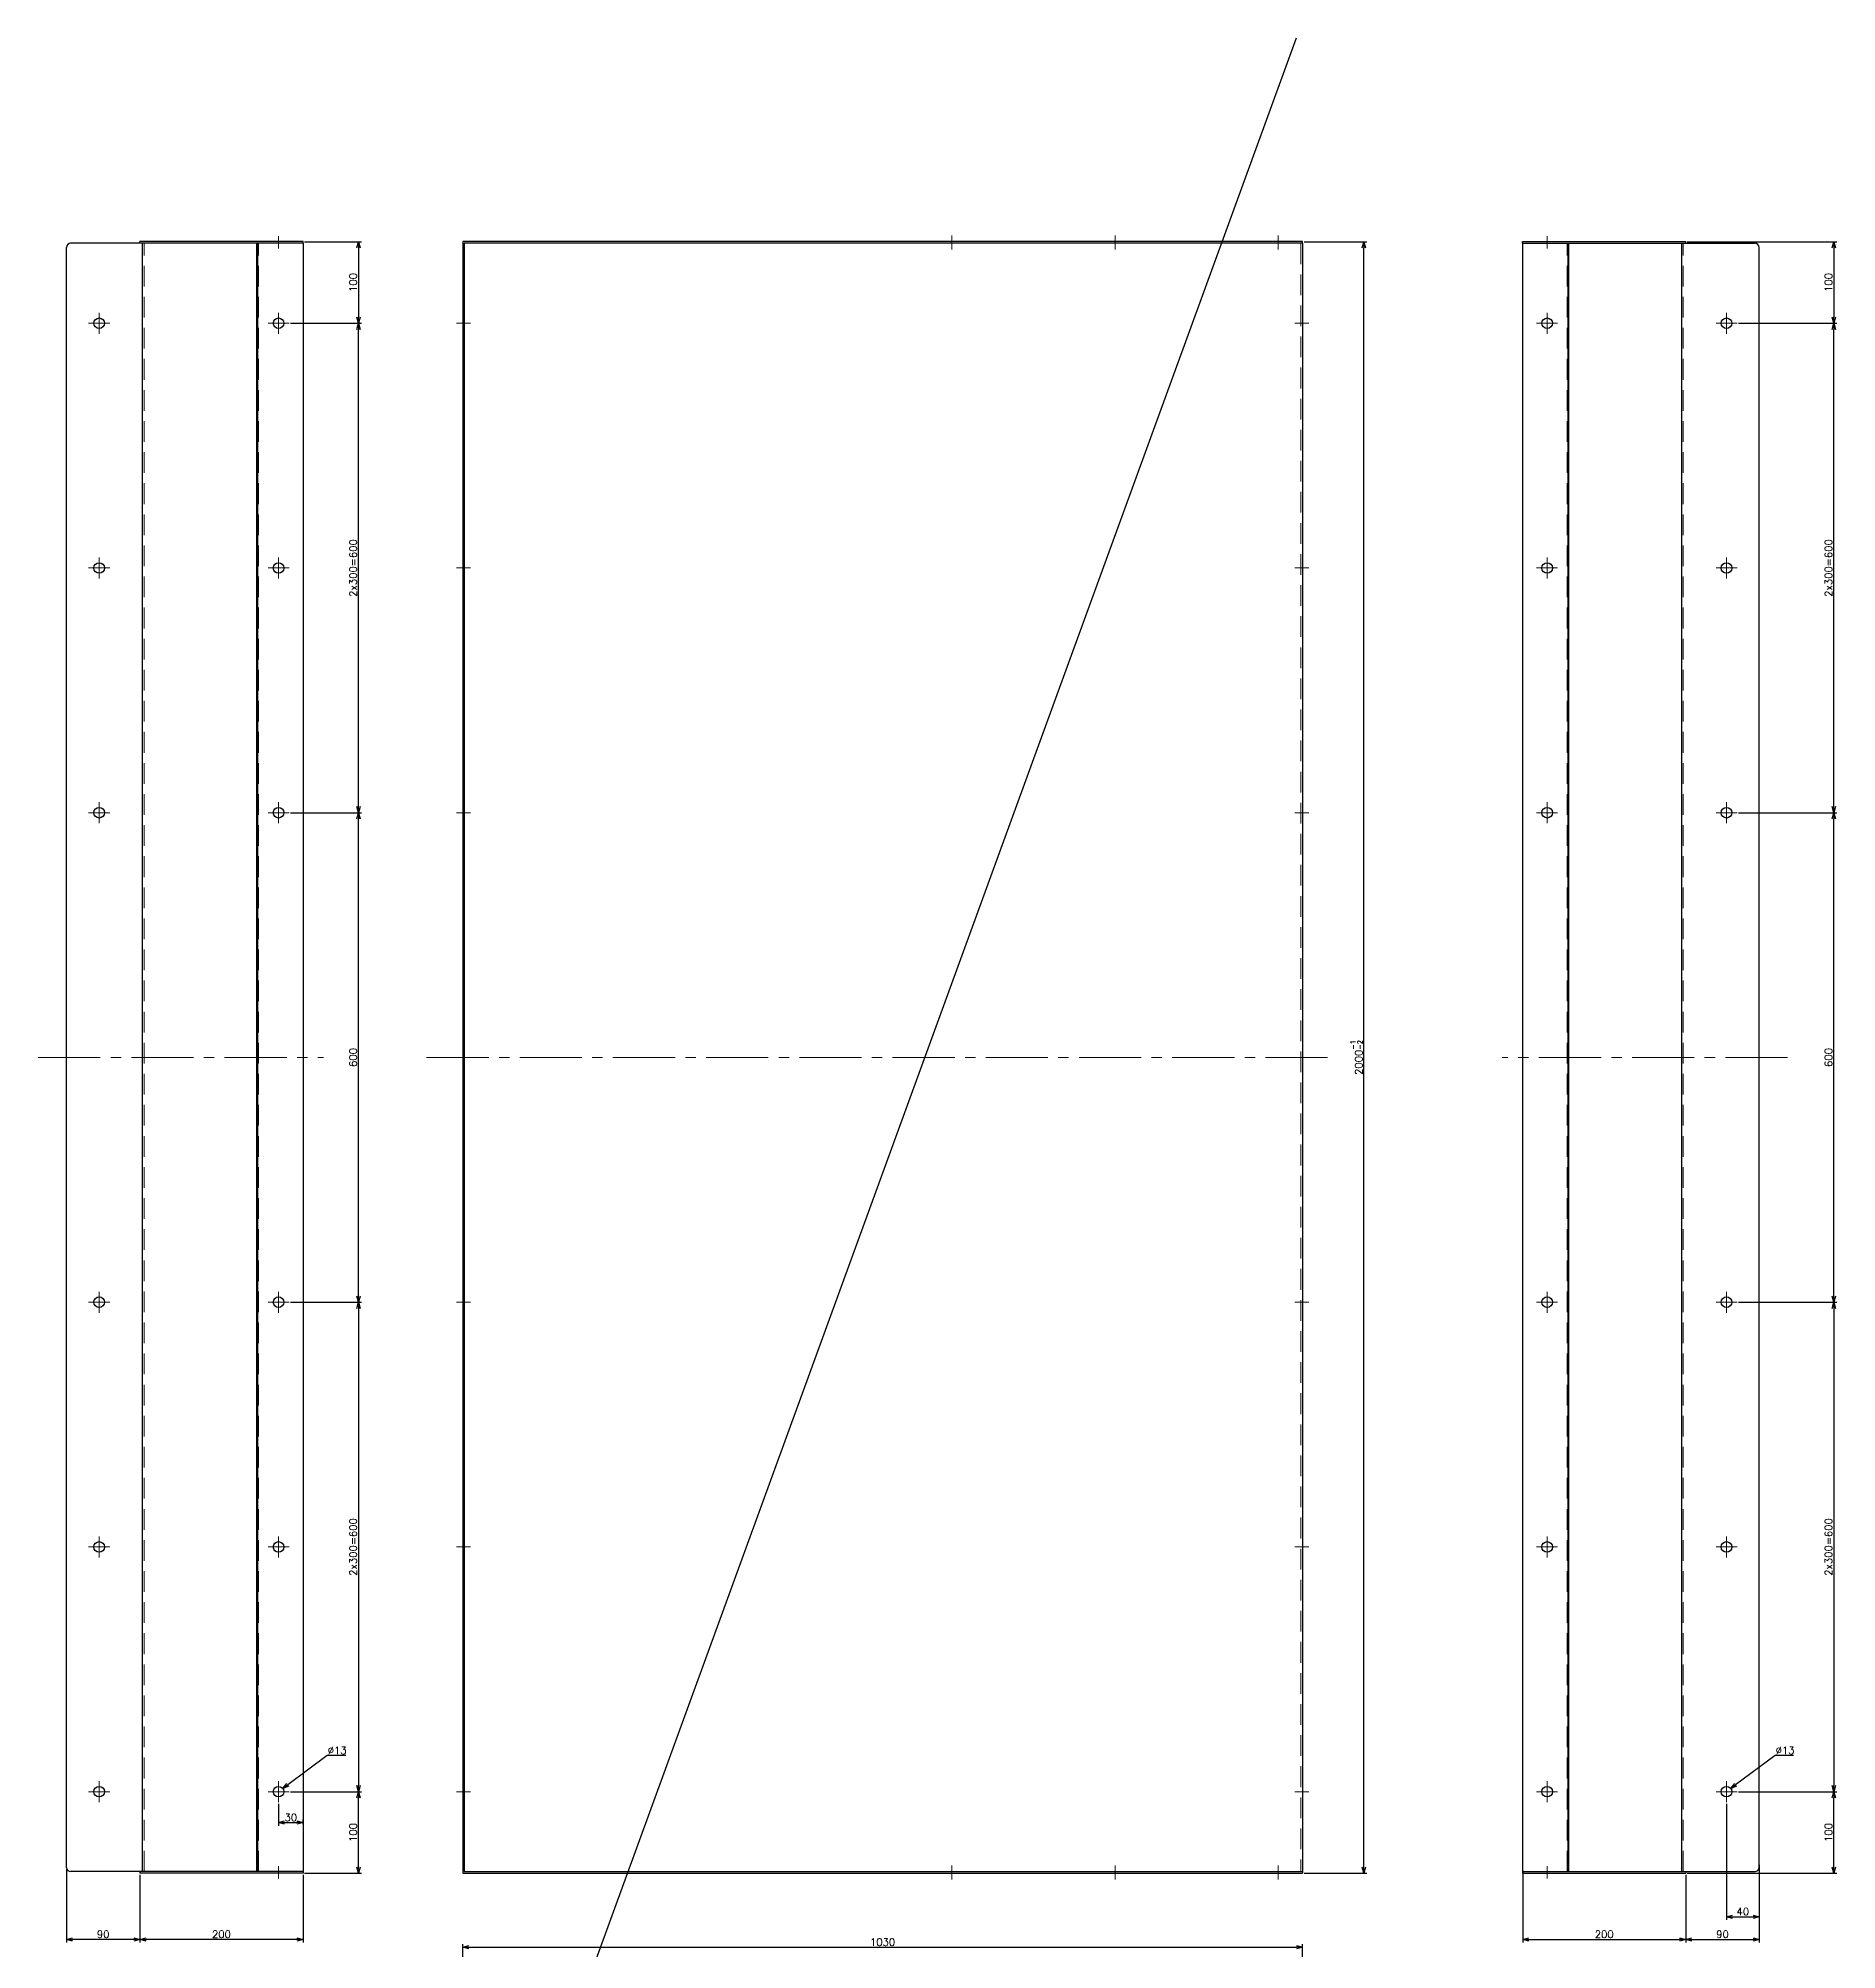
# Model space of a CAD drawing. Header units: millimetres. Extents: x -8731 to 85711, y -14522 to 31379.
# Drawn here: x 2108 to 4314, y -10280 to -7937 of the extents above; entities that cross this region are included whole.
import ezdxf

# ---------------------------------------------------------------- set-up
doc = ezdxf.new("R2010")
doc.units = ezdxf.units.MM
doc.header["$LTSCALE"] = 4
doc.header["$PDMODE"] = 99
doc.header["$PDSIZE"] = 1
doc.linetypes.add('CENTER2', pattern=[28.575, 19.05, -3.175, 3.175, -3.175])
doc.linetypes.add('HIDDEN', pattern=[9.525, 6.35, -3.175])
for name, color, linetype, lineweight in [('04_HIDDEN', 2, 'HIDDEN', 13), ('05_CENTER', 4, 'CENTER2', 13), ('08_DIM', 3, 'Continuous', 13)]:
    doc.layers.add(name, color=color, linetype=linetype, lineweight=lineweight)
doc.layers.add('10_DRAFT', color=8, linetype='Continuous', lineweight=0, plot=False)
doc.styles.add('KSS_TXT', font='txt.shx', dxfattribs={"bigfont": 'extfont2.shx'})
doc.dimstyles.new('KSS_DIM', dxfattribs={"dimscale": 3, "dimtxt": 3, "dimasz": 2.5, "dimexe": 1.25, "dimexo": 0.625, "dimtad": 1, "dimdsep": 46, "dimtxsty": 'KSS_TXT', "dimblk": 'OPEN30', "dimcen": 0, "dimazin": 2, "dimtfac": 0.75, "dimtmove": 0, "dimatfit": 3, "dimldrblk": 'OPEN30', "dimfxl": 1, "dimtolj": 1, "dimarcsym": 0})
doc.dimstyles.new('KSS_DIM$3', dxfattribs={"dimscale": 3, "dimtxt": 3, "dimasz": 2.5, "dimexe": 1.25, "dimexo": 0.625, "dimtad": 1, "dimtih": 1, "dimtoh": 1, "dimdsep": 46, "dimtxsty": 'KSS_TXT', "dimblk": 'OPEN30', "dimcen": 0, "dimazin": 2, "dimtfac": 0.75, "dimtofl": 0, "dimtmove": 0, "dimatfit": 3, "dimldrblk": 'OPEN30', "dimfxl": 1, "dimtolj": 1, "dimarcsym": 0})

# ---------------------------------------------------------------- blocks, each defined once
blk = doc.blocks.new('_Open30')
at = {"color": 0, "linetype": 'ByBlock', "lineweight": -2}
for p, q in [((-1, 0.27), (0, 0)), ((0, 0), (-1, -0.27)), ((0, 0), (-1, 0))]:
    blk.add_line(p, q, dxfattribs=at)
blk = doc.blocks.new('*D899')
at = {"layer": '08_DIM', "color": 0, "lineweight": -2, "transparency": 16777216}
for p, q in [((2462.2, -10042.2), (2414, -10078.2)), ((2485.1, -10042.2), (2462.2, -10042.2))]:
    blk.add_line(p, q, dxfattribs=at)
at = {"layer": 'Defpoints', "color": 0, "transparency": 16777216}
for p in [(2397.5, -10090.4), (2408, -10082.7)]:
    blk.add_point(p, dxfattribs=at)
at = {"layer": '08_DIM', "color": 0, "lineweight": -2, "transparency": 16777216, "xscale": 7.5, "yscale": 7.5, "zscale": 7.5, "rotation": 216.6875710265917}
blk.add_blockref('_Open30', (2408, -10082.7), dxfattribs=at)
at = {"layer": '08_DIM', "color": 0, "transparency": 16777216, "insert": (2474.6, -10035.9), "char_height": 9, "attachment_point": 5, "style": 'KSS_TXT'}
blk.add_mtext('\\A1;%%C13', dxfattribs=at)
blk = doc.blocks.new('*D900')
at = {"layer": '08_DIM', "color": 0, "lineweight": -2, "transparency": 16777216}
for p, q in [((2434.6, -8186.6), (2504.4, -8186.6)), ((2500.6, -8194.1), (2500.6, -8279.1)), ((2417.5, -8286.6), (2504.4, -8286.6))]:
    blk.add_line(p, q, dxfattribs=at)
at = {"layer": 'Defpoints', "color": 0, "transparency": 16777216}
for p in [(2432.7, -8186.6), (2415.7, -8286.6), (2500.6, -8286.6)]:
    blk.add_point(p, dxfattribs=at)
at = {"layer": '08_DIM', "color": 0, "lineweight": -2, "transparency": 16777216, "xscale": 7.5, "yscale": 7.5, "zscale": 7.5}
for p, rotation in [((2500.6, -8186.6), 90), ((2500.6, -8286.6), 270)]:
    blk.add_blockref('_Open30', p, dxfattribs=dict(at, rotation=rotation))
at = {"layer": '08_DIM', "color": 0, "transparency": 16777216, "insert": (2494.2, -8236.6), "char_height": 9, "attachment_point": 5, "rotation": 90, "style": 'KSS_TXT'}
blk.add_mtext('\\A1;100', dxfattribs=at)
blk = doc.blocks.new('*D901')
at = {"layer": '08_DIM', "color": 0, "lineweight": -2, "transparency": 16777216}
for p, q in [((2417.5, -8286.6), (2504.4, -8286.6)), ((2500.6, -8879.1), (2500.6, -8294.1)), ((2417.5, -8886.6), (2504.4, -8886.6))]:
    blk.add_line(p, q, dxfattribs=at)
at = {"layer": 'Defpoints', "color": 0, "transparency": 16777216}
for p in [(2415.7, -8286.6), (2500.6, -8286.6), (2415.7, -8886.6)]:
    blk.add_point(p, dxfattribs=at)
at = {"layer": '08_DIM', "color": 0, "lineweight": -2, "transparency": 16777216, "xscale": 7.5, "yscale": 7.5, "zscale": 7.5}
for p, rotation in [((2500.6, -8286.6), 90), ((2500.6, -8886.6), 270)]:
    blk.add_blockref('_Open30', p, dxfattribs=dict(at, rotation=rotation))
at = {"layer": '08_DIM', "color": 0, "transparency": 16777216, "insert": (2494.2, -8586.6), "char_height": 9, "attachment_point": 5, "rotation": 90, "style": 'KSS_TXT'}
blk.add_mtext('\\A1;2x300=600', dxfattribs=at)
blk = doc.blocks.new('*D902')
at = {"layer": '08_DIM', "color": 0, "lineweight": -2, "transparency": 16777216}
for p, q in [((2417.5, -8886.6), (2504.4, -8886.6)), ((2500.6, -9479.1), (2500.6, -8894.1)), ((2417.5, -9486.6), (2504.4, -9486.6))]:
    blk.add_line(p, q, dxfattribs=at)
at = {"layer": 'Defpoints', "color": 0, "transparency": 16777216}
for p in [(2415.7, -8886.6), (2500.6, -8886.6), (2415.7, -9486.6)]:
    blk.add_point(p, dxfattribs=at)
at = {"layer": '08_DIM', "color": 0, "lineweight": -2, "transparency": 16777216, "xscale": 7.5, "yscale": 7.5, "zscale": 7.5}
for p, rotation in [((2500.6, -8886.6), 90), ((2500.6, -9486.6), 270)]:
    blk.add_blockref('_Open30', p, dxfattribs=dict(at, rotation=rotation))
at = {"layer": '08_DIM', "color": 0, "transparency": 16777216, "insert": (2494.2, -9186.6), "char_height": 9, "attachment_point": 5, "rotation": 90, "style": 'KSS_TXT'}
blk.add_mtext('\\A1;600', dxfattribs=at)
blk = doc.blocks.new('*D903')
at = {"layer": '08_DIM', "color": 0, "lineweight": -2, "transparency": 16777216}
for p, q in [((2417.5, -10086.6), (2504.4, -10086.6)), ((2500.6, -10179.1), (2500.6, -10094.1)), ((2434.6, -10186.6), (2504.4, -10186.6))]:
    blk.add_line(p, q, dxfattribs=at)
at = {"layer": 'Defpoints', "color": 0, "transparency": 16777216}
for p in [(2415.7, -10086.6), (2500.6, -10086.6), (2432.7, -10186.6)]:
    blk.add_point(p, dxfattribs=at)
at = {"layer": '08_DIM', "color": 0, "lineweight": -2, "transparency": 16777216, "xscale": 7.5, "yscale": 7.5, "zscale": 7.5}
for p, rotation in [((2500.6, -10086.6), 90), ((2500.6, -10186.6), 270)]:
    blk.add_blockref('_Open30', p, dxfattribs=dict(at, rotation=rotation))
at = {"layer": '08_DIM', "color": 0, "transparency": 16777216, "insert": (2494.2, -10136.6), "char_height": 9, "attachment_point": 5, "rotation": 90, "style": 'KSS_TXT'}
blk.add_mtext('\\A1;100', dxfattribs=at)
blk = doc.blocks.new('*D904')
at = {"layer": '08_DIM', "color": 0, "lineweight": -2, "transparency": 16777216}
for p, q in [((2417.5, -9486.6), (2504.4, -9486.6)), ((2500.6, -9494.1), (2500.6, -10079.1)), ((2417.5, -10086.6), (2504.4, -10086.6))]:
    blk.add_line(p, q, dxfattribs=at)
at = {"layer": 'Defpoints', "color": 0, "transparency": 16777216}
for p in [(2415.7, -9486.6), (2415.7, -10086.6), (2500.6, -10086.6)]:
    blk.add_point(p, dxfattribs=at)
at = {"layer": '08_DIM', "color": 0, "lineweight": -2, "transparency": 16777216, "xscale": 7.5, "yscale": 7.5, "zscale": 7.5}
for p, rotation in [((2500.6, -9486.6), 90), ((2500.6, -10086.6), 270)]:
    blk.add_blockref('_Open30', p, dxfattribs=dict(at, rotation=rotation))
at = {"layer": '08_DIM', "color": 0, "transparency": 16777216, "insert": (2494.2, -9786.6), "char_height": 9, "attachment_point": 5, "rotation": 90, "style": 'KSS_TXT'}
blk.add_mtext('\\A1;2x300=600', dxfattribs=at)
blk = doc.blocks.new('*D905')
at = {"layer": '08_DIM', "color": 0, "lineweight": -2, "transparency": 16777216}
for p, q in [((4237.9, -10042.2), (4189.6, -10078.2)), ((4260.7, -10042.2), (4237.9, -10042.2))]:
    blk.add_line(p, q, dxfattribs=at)
at = {"layer": 'Defpoints', "color": 0, "transparency": 16777216}
for p in [(4173.2, -10090.4), (4183.6, -10082.7)]:
    blk.add_point(p, dxfattribs=at)
at = {"layer": '08_DIM', "color": 0, "lineweight": -2, "transparency": 16777216, "xscale": 7.5, "yscale": 7.5, "zscale": 7.5, "rotation": 216.6875710265917}
blk.add_blockref('_Open30', (4183.6, -10082.7), dxfattribs=at)
at = {"layer": '08_DIM', "color": 0, "transparency": 16777216, "insert": (4250.2, -10035.9), "char_height": 9, "attachment_point": 5, "style": 'KSS_TXT'}
blk.add_mtext('\\A1;%%C13', dxfattribs=at)
blk = doc.blocks.new('*D906')
at = {"layer": '08_DIM', "color": 0, "lineweight": -2, "transparency": 16777216}
for p, q in [((4130.3, -8186.6), (4313.6, -8186.6)), ((4309.9, -8194.1), (4309.9, -8279.1)), ((4193.2, -8286.6), (4313.6, -8286.6))]:
    blk.add_line(p, q, dxfattribs=at)
at = {"layer": 'Defpoints', "color": 0, "transparency": 16777216}
for p in [(4128.4, -8186.6), (4191.3, -8286.6), (4309.9, -8286.6)]:
    blk.add_point(p, dxfattribs=at)
at = {"layer": '08_DIM', "color": 0, "lineweight": -2, "transparency": 16777216, "xscale": 7.5, "yscale": 7.5, "zscale": 7.5}
for p, rotation in [((4309.9, -8186.6), 90), ((4309.9, -8286.6), 270)]:
    blk.add_blockref('_Open30', p, dxfattribs=dict(at, rotation=rotation))
at = {"layer": '08_DIM', "color": 0, "transparency": 16777216, "insert": (4303.5, -8236.6), "char_height": 9, "attachment_point": 5, "rotation": 90, "style": 'KSS_TXT'}
blk.add_mtext('\\A1;100', dxfattribs=at)
blk = doc.blocks.new('*D907')
at = {"layer": '08_DIM', "color": 0, "lineweight": -2, "transparency": 16777216}
for p, q in [((4193.2, -8286.6), (4313.6, -8286.6)), ((4309.9, -8879.1), (4309.9, -8294.1)), ((4193.2, -8886.6), (4313.6, -8886.6))]:
    blk.add_line(p, q, dxfattribs=at)
at = {"layer": 'Defpoints', "color": 0, "transparency": 16777216}
for p in [(4191.3, -8286.6), (4309.9, -8286.6), (4191.3, -8886.6)]:
    blk.add_point(p, dxfattribs=at)
at = {"layer": '08_DIM', "color": 0, "lineweight": -2, "transparency": 16777216, "xscale": 7.5, "yscale": 7.5, "zscale": 7.5}
for p, rotation in [((4309.9, -8286.6), 90), ((4309.9, -8886.6), 270)]:
    blk.add_blockref('_Open30', p, dxfattribs=dict(at, rotation=rotation))
at = {"layer": '08_DIM', "color": 0, "transparency": 16777216, "insert": (4303.5, -8586.6), "char_height": 9, "attachment_point": 5, "rotation": 90, "style": 'KSS_TXT'}
blk.add_mtext('\\A1;2x300=600', dxfattribs=at)
blk = doc.blocks.new('*D908')
at = {"layer": '08_DIM', "color": 0, "lineweight": -2, "transparency": 16777216}
for p, q in [((4193.2, -8886.6), (4313.6, -8886.6)), ((4309.9, -9479.1), (4309.9, -8894.1)), ((4193.2, -9486.6), (4313.6, -9486.6))]:
    blk.add_line(p, q, dxfattribs=at)
at = {"layer": 'Defpoints', "color": 0, "transparency": 16777216}
for p in [(4191.3, -8886.6), (4309.9, -8886.6), (4191.3, -9486.6)]:
    blk.add_point(p, dxfattribs=at)
at = {"layer": '08_DIM', "color": 0, "lineweight": -2, "transparency": 16777216, "xscale": 7.5, "yscale": 7.5, "zscale": 7.5}
for p, rotation in [((4309.9, -8886.6), 90), ((4309.9, -9486.6), 270)]:
    blk.add_blockref('_Open30', p, dxfattribs=dict(at, rotation=rotation))
at = {"layer": '08_DIM', "color": 0, "transparency": 16777216, "insert": (4303.5, -9186.6), "char_height": 9, "attachment_point": 5, "rotation": 90, "style": 'KSS_TXT'}
blk.add_mtext('\\A1;600', dxfattribs=at)
blk = doc.blocks.new('*D909')
at = {"layer": '08_DIM', "color": 0, "lineweight": -2, "transparency": 16777216}
for p, q in [((4193.2, -10086.6), (4313.6, -10086.6)), ((4309.9, -10179.1), (4309.9, -10094.1)), ((4130.3, -10186.6), (4313.6, -10186.6))]:
    blk.add_line(p, q, dxfattribs=at)
at = {"layer": 'Defpoints', "color": 0, "transparency": 16777216}
for p in [(4191.3, -10086.6), (4309.9, -10086.6), (4128.4, -10186.6)]:
    blk.add_point(p, dxfattribs=at)
at = {"layer": '08_DIM', "color": 0, "lineweight": -2, "transparency": 16777216, "xscale": 7.5, "yscale": 7.5, "zscale": 7.5}
for p, rotation in [((4309.9, -10086.6), 90), ((4309.9, -10186.6), 270)]:
    blk.add_blockref('_Open30', p, dxfattribs=dict(at, rotation=rotation))
at = {"layer": '08_DIM', "color": 0, "transparency": 16777216, "insert": (4303.5, -10136.6), "char_height": 9, "attachment_point": 5, "rotation": 90, "style": 'KSS_TXT'}
blk.add_mtext('\\A1;100', dxfattribs=at)
blk = doc.blocks.new('*D910')
at = {"layer": '08_DIM', "color": 0, "lineweight": -2, "transparency": 16777216}
for p, q in [((4193.2, -9486.6), (4313.6, -9486.6)), ((4309.9, -9494.1), (4309.9, -10079.1)), ((4193.2, -10086.6), (4313.6, -10086.6))]:
    blk.add_line(p, q, dxfattribs=at)
at = {"layer": 'Defpoints', "color": 0, "transparency": 16777216}
for p in [(4191.3, -9486.6), (4191.3, -10086.6), (4309.9, -10086.6)]:
    blk.add_point(p, dxfattribs=at)
at = {"layer": '08_DIM', "color": 0, "lineweight": -2, "transparency": 16777216, "xscale": 7.5, "yscale": 7.5, "zscale": 7.5}
for p, rotation in [((4309.9, -9486.6), 90), ((4309.9, -10086.6), 270)]:
    blk.add_blockref('_Open30', p, dxfattribs=dict(at, rotation=rotation))
at = {"layer": '08_DIM', "color": 0, "transparency": 16777216, "insert": (4303.5, -9786.6), "char_height": 9, "attachment_point": 5, "rotation": 90, "style": 'KSS_TXT'}
blk.add_mtext('\\A1;2x300=600', dxfattribs=at)
blk = doc.blocks.new('A$C53D772FE_1_1_1')
at = {"color": 0}
for p, q in [((1030, 1000), (0, 1000)), ((0, 1000), (0, -1000)), ((1030, 998), (2, 998)), ((2, 998), (2, -998)), ((1030, 998), (1030, 1000)), ((1030, 998), (1030, -998)), ((0, -1000), (1030, -1000)), ((2, -998), (1030, -998)), ((1030, -998), (1030, -1000))]:
    blk.add_line(p, q, dxfattribs=at)
at = {"layer": '04_HIDDEN'}
blk.add_line((1028, 998), (1028, -998), dxfattribs=at)
at = {"layer": '05_CENTER'}
for p, q in [((600, 1007.7), (600, 990.4)), ((800, 1007.7), (800, 990.4)), ((1000, 1007.7), (1000, 990.4)), ((9.7, 900), (-7.6, 900)), ((1020.4, 900), (1037.7, 900)), ((9.7, 600), (-7.6, 600)), ((1020.4, 600), (1037.7, 600)), ((9.7, 300), (-7.6, 300)), ((1020.4, 300), (1037.7, 300)), ((-44.3, 0), (1070.3, 0)), ((9.7, -300), (-7.6, -300)), ((1020.4, -300), (1037.7, -300)), ((9.7, -600), (-7.6, -600)), ((1020.4, -600), (1037.7, -600)), ((9.7, -900), (-7.6, -900)), ((1020.4, -900), (1037.7, -900)), ((600, -1007.7), (600, -990.4)), ((800, -1007.7), (800, -990.4)), ((1000, -1007.7), (1000, -990.4))]:
    blk.add_line(p, q, dxfattribs=at)
blk = doc.blocks.new('*D1749')
at = {"layer": '08_DIM', "color": 0, "lineweight": -2, "transparency": 16777216}
for p, q in [((3660.4, -8186.6), (3737.3, -8186.6)), ((3733.5, -10179.1), (3733.5, -8194.1)), ((3660.4, -10186.6), (3737.3, -10186.6))]:
    blk.add_line(p, q, dxfattribs=at)
at = {"layer": 'Defpoints', "color": 0, "transparency": 16777216}
for p in [(3658.5, -8186.6), (3733.5, -8186.6), (3658.5, -10186.6)]:
    blk.add_point(p, dxfattribs=at)
at = {"layer": '08_DIM', "color": 0, "lineweight": -2, "transparency": 16777216, "xscale": 7.5, "yscale": 7.5, "zscale": 7.5}
for p, rotation in [((3733.5, -8186.6), 90), ((3733.5, -10186.6), 270)]:
    blk.add_blockref('_Open30', p, dxfattribs=dict(at, rotation=rotation))
at = {"layer": '08_DIM', "color": 0, "transparency": 16777216, "insert": (3724.6, -9186.6), "char_height": 9, "attachment_point": 5, "rotation": 90, "style": 'KSS_TXT'}
blk.add_mtext('2000{\\H6.000000;\\S-1^ -2;}', dxfattribs=at)
blk = doc.blocks.new('A$C7E805CF0_1_1_1')
at = {"color": 0}
for p, q in [((-278, -993), (-278, 993)), ((12, 998), (-273, 998)), ((12, 1000), (-188, 1000)), ((-188, 998), (-188, 1000)), ((-185, -998), (-185, 998)), ((12, 998), (12, 1000)), ((12, 998), (12, -998)), ((12, -998), (-273, -998)), ((-188, -998), (-188, -1000)), ((12, -1000), (-188, -1000)), ((12, -998), (12, -1000))]:
    blk.add_line(p, q, dxfattribs=at)
at = {"color": 3}
blk.add_line((-44.5, -998), (-44.5, 998), dxfattribs=at)
at = {"color": 0}
for centre in [(-238, 900), (-18, 900), (-238, 600), (-18, 600), (-238, 300), (-18, 300), (-238, -300), (-18, -300), (-238, -600), (-18, -600), (-238, -900), (-18, -900)]:
    blk.add_circle(centre, 6.5, dxfattribs=at)
for centre, start, end in [((-273, 993), 90, 180), ((-273, -993), 180, 270)]:
    blk.add_arc(centre, 5, start, end, dxfattribs=at)
at = {"layer": '04_HIDDEN'}
blk.add_line((-183, -998), (-183, 998), dxfattribs=at)
at = {"layer": '04_HIDDEN', "color": 3}
blk.add_line((-42.5, -998), (-42.5, 998), dxfattribs=at)
at = {"layer": '05_CENTER'}
for p, q in [((-18, 1006.6), (-18, 991.5)), ((-250.9, 900), (-225.1, 900)), ((-238, 887.1), (-238, 912.9)), ((-30.9, 900), (-5.1, 900)), ((-18, 887.1), (-18, 912.9)), ((-238, 587.1), (-238, 612.9)), ((-18, 587.1), (-18, 612.9)), ((-250.9, 600), (-225.1, 600)), ((-30.9, 600), (-5.1, 600)), ((-238, 287.1), (-238, 312.9)), ((-18, 287.1), (-18, 312.9)), ((-250.9, 300), (-225.1, 300)), ((-30.9, 300), (-5.1, 300)), ((-312.8, 0), (37.1, 0)), ((-250.9, -300), (-225.1, -300)), ((-238, -287.1), (-238, -312.9)), ((-30.9, -300), (-5.1, -300)), ((-18, -287.1), (-18, -312.9)), ((-250.9, -600), (-225.1, -600)), ((-238, -587.1), (-238, -612.9)), ((-30.9, -600), (-5.1, -600)), ((-18, -587.1), (-18, -612.9)), ((-238, -887.1), (-238, -912.9)), ((-18, -887.1), (-18, -912.9)), ((-250.9, -900), (-225.1, -900)), ((-30.9, -900), (-5.1, -900)), ((-18, -1006.6), (-18, -991.5))]:
    blk.add_line(p, q, dxfattribs=at)
at = {"layer": '10_DRAFT'}
blk.add_line((-43.5, -998), (-43.5, 998), dxfattribs=at)
blk = doc.blocks.new('*D1858')
at = {"layer": '08_DIM', "color": 0, "lineweight": -2, "transparency": 16777216}
for p, q in [((2628.5, -10341.4), (2628.5, -10273.5)), ((2636, -10277.3), (3651, -10277.3)), ((3658.5, -10346.4), (3658.5, -10273.5))]:
    blk.add_line(p, q, dxfattribs=at)
at = {"layer": 'Defpoints', "color": 0, "transparency": 16777216}
for p in [(3658.5, -10277.3), (2628.5, -10343.3), (3658.5, -10348.3)]:
    blk.add_point(p, dxfattribs=at)
at = {"layer": '08_DIM', "color": 0, "lineweight": -2, "transparency": 16777216, "xscale": 7.5, "yscale": 7.5, "zscale": 7.5, "rotation": 180}
blk.add_blockref('_Open30', (2628.5, -10277.3), dxfattribs=at)
at = {"layer": '08_DIM', "color": 0, "lineweight": -2, "transparency": 16777216, "xscale": 7.5, "yscale": 7.5, "zscale": 7.5}
blk.add_blockref('_Open30', (3658.5, -10277.3), dxfattribs=at)
at = {"layer": '08_DIM', "color": 0, "transparency": 16777216, "insert": (3143.5, -10270.9), "char_height": 9, "attachment_point": 5, "style": 'KSS_TXT'}
blk.add_mtext('\\A1;1030', dxfattribs=at)
blk = doc.blocks.new('*D3882')
at = {"layer": '08_DIM', "color": 0, "lineweight": -2, "transparency": 16777216}
for p, q in [((4178.4, -10101.3), (4178.4, -10243.7)), ((4218.4, -10176.4), (4218.4, -10243.7)), ((4185.9, -10240), (4210.9, -10240))]:
    blk.add_line(p, q, dxfattribs=at)
at = {"layer": 'Defpoints', "color": 0, "transparency": 16777216}
for p in [(4178.4, -10099.5), (4218.4, -10174.6), (4218.4, -10240)]:
    blk.add_point(p, dxfattribs=at)
at = {"layer": '08_DIM', "color": 0, "lineweight": -2, "transparency": 16777216, "xscale": 7.5, "yscale": 7.5, "zscale": 7.5, "rotation": 180}
blk.add_blockref('_Open30', (4178.4, -10240), dxfattribs=at)
at = {"layer": '08_DIM', "color": 0, "lineweight": -2, "transparency": 16777216, "xscale": 7.5, "yscale": 7.5, "zscale": 7.5}
blk.add_blockref('_Open30', (4218.4, -10240), dxfattribs=at)
at = {"layer": '08_DIM', "color": 0, "transparency": 16777216, "insert": (4198.4, -10233.6), "char_height": 9, "attachment_point": 5, "style": 'KSS_TXT'}
blk.add_mtext('\\A1;40', dxfattribs=at)
blk = doc.blocks.new('*D3883')
at = {"layer": '08_DIM', "color": 0, "lineweight": -2, "transparency": 16777216}
for p, q in [((3928.4, -10183.4), (3928.4, -10271.5)), ((4128.4, -10188.4), (4128.4, -10271.5)), ((3935.9, -10267.8), (4120.9, -10267.8))]:
    blk.add_line(p, q, dxfattribs=at)
at = {"layer": 'Defpoints', "color": 0, "transparency": 16777216}
for p in [(3928.4, -10181.6), (4128.4, -10186.6), (4128.4, -10267.8)]:
    blk.add_point(p, dxfattribs=at)
at = {"layer": '08_DIM', "color": 0, "lineweight": -2, "transparency": 16777216, "xscale": 7.5, "yscale": 7.5, "zscale": 7.5, "rotation": 180}
blk.add_blockref('_Open30', (3928.4, -10267.8), dxfattribs=at)
at = {"layer": '08_DIM', "color": 0, "lineweight": -2, "transparency": 16777216, "xscale": 7.5, "yscale": 7.5, "zscale": 7.5}
blk.add_blockref('_Open30', (4128.4, -10267.8), dxfattribs=at)
at = {"layer": '08_DIM', "color": 0, "transparency": 16777216, "insert": (4028.4, -10261.4), "char_height": 9, "attachment_point": 5, "style": 'KSS_TXT'}
blk.add_mtext('\\A1;200', dxfattribs=at)
blk = doc.blocks.new('*D3884')
at = {"layer": '08_DIM', "color": 0, "lineweight": -2, "transparency": 16777216}
for p, q in [((4128.4, -10188.4), (4128.4, -10271.5)), ((4218.4, -10176.4), (4218.4, -10271.5)), ((4135.9, -10267.8), (4210.9, -10267.8))]:
    blk.add_line(p, q, dxfattribs=at)
at = {"layer": 'Defpoints', "color": 0, "transparency": 16777216}
for p in [(4128.4, -10186.6), (4218.4, -10174.6), (4218.4, -10267.8)]:
    blk.add_point(p, dxfattribs=at)
at = {"layer": '08_DIM', "color": 0, "lineweight": -2, "transparency": 16777216, "xscale": 7.5, "yscale": 7.5, "zscale": 7.5, "rotation": 180}
blk.add_blockref('_Open30', (4128.4, -10267.8), dxfattribs=at)
at = {"layer": '08_DIM', "color": 0, "lineweight": -2, "transparency": 16777216, "xscale": 7.5, "yscale": 7.5, "zscale": 7.5}
blk.add_blockref('_Open30', (4218.4, -10267.8), dxfattribs=at)
at = {"layer": '08_DIM', "color": 0, "transparency": 16777216, "insert": (4173.4, -10261.4), "char_height": 9, "attachment_point": 5, "style": 'KSS_TXT'}
blk.add_mtext('\\A1;90', dxfattribs=at)
blk = doc.blocks.new('*D3885')
at = {"layer": '08_DIM', "color": 0, "lineweight": -2, "transparency": 16777216}
for p, q in [((2232.7, -10188.4), (2232.7, -10271.5)), ((2432.7, -10188.4), (2432.7, -10271.5)), ((2425.2, -10267.8), (2240.2, -10267.8))]:
    blk.add_line(p, q, dxfattribs=at)
at = {"layer": 'Defpoints', "color": 0, "transparency": 16777216}
for p in [(2232.7, -10186.6), (2432.7, -10186.6), (2232.7, -10267.8)]:
    blk.add_point(p, dxfattribs=at)
at = {"layer": '08_DIM', "color": 0, "lineweight": -2, "transparency": 16777216, "xscale": 7.5, "yscale": 7.5, "zscale": 7.5, "rotation": 180}
blk.add_blockref('_Open30', (2232.7, -10267.8), dxfattribs=at)
at = {"layer": '08_DIM', "color": 0, "lineweight": -2, "transparency": 16777216, "xscale": 7.5, "yscale": 7.5, "zscale": 7.5}
blk.add_blockref('_Open30', (2432.7, -10267.8), dxfattribs=at)
at = {"layer": '08_DIM', "color": 0, "transparency": 16777216, "insert": (2332.7, -10261.4), "char_height": 9, "attachment_point": 5, "style": 'KSS_TXT'}
blk.add_mtext('\\A1;200', dxfattribs=at)
blk = doc.blocks.new('*D3886')
at = {"layer": '08_DIM', "color": 0, "lineweight": -2, "transparency": 16777216}
for p, q in [((2142.7, -10181.4), (2142.7, -10271.5)), ((2232.7, -10188.4), (2232.7, -10271.5)), ((2225.2, -10267.8), (2150.2, -10267.8))]:
    blk.add_line(p, q, dxfattribs=at)
at = {"layer": 'Defpoints', "color": 0, "transparency": 16777216}
for p in [(2142.7, -10179.6), (2232.7, -10186.6), (2142.7, -10267.8)]:
    blk.add_point(p, dxfattribs=at)
at = {"layer": '08_DIM', "color": 0, "lineweight": -2, "transparency": 16777216, "xscale": 7.5, "yscale": 7.5, "zscale": 7.5, "rotation": 180}
blk.add_blockref('_Open30', (2142.7, -10267.8), dxfattribs=at)
at = {"layer": '08_DIM', "color": 0, "lineweight": -2, "transparency": 16777216, "xscale": 7.5, "yscale": 7.5, "zscale": 7.5}
blk.add_blockref('_Open30', (2232.7, -10267.8), dxfattribs=at)
at = {"layer": '08_DIM', "color": 0, "transparency": 16777216, "insert": (2187.7, -10261.4), "char_height": 9, "attachment_point": 5, "style": 'KSS_TXT'}
blk.add_mtext('\\A1;90', dxfattribs=at)
blk = doc.blocks.new('*D3887')
at = {"layer": '08_DIM', "color": 0, "lineweight": -2, "transparency": 16777216}
for p, q in [((2402.7, -10101.3), (2402.7, -10128.3)), ((2432.7, -10126.4), (2432.7, -10120.8)), ((2410.2, -10124.5), (2425.2, -10124.5))]:
    blk.add_line(p, q, dxfattribs=at)
at = {"layer": 'Defpoints', "color": 0, "transparency": 16777216}
for p in [(2402.7, -10099.5), (2432.7, -10124.5), (2432.7, -10128.3)]:
    blk.add_point(p, dxfattribs=at)
at = {"layer": '08_DIM', "color": 0, "lineweight": -2, "transparency": 16777216, "xscale": 7.5, "yscale": 7.5, "zscale": 7.5, "rotation": 180}
blk.add_blockref('_Open30', (2402.7, -10124.5), dxfattribs=at)
at = {"layer": '08_DIM', "color": 0, "lineweight": -2, "transparency": 16777216, "xscale": 7.5, "yscale": 7.5, "zscale": 7.5}
blk.add_blockref('_Open30', (2432.7, -10124.5), dxfattribs=at)
at = {"layer": '08_DIM', "color": 0, "transparency": 16777216, "insert": (2417.7, -10118.2), "char_height": 9, "attachment_point": 5, "style": 'KSS_TXT'}
blk.add_mtext('\\A1;30', dxfattribs=at)
blk = doc.blocks.new('A$C232304F0_1_1')
at = {"color": 0}
for p, q in [((-50, 998), (-50, 1000)), ((-50, 1000), (150, 1000)), ((-50, 998), (235, 998)), ((-50, 998), (-50, -998)), ((145, -998), (145, 998)), ((150, 998), (150, 1000)), ((240, -993), (240, 993)), ((-50, -998), (-50, -1000)), ((-50, -998), (235, -998)), ((-50, -1000), (150, -1000)), ((150, -998), (150, -1000))]:
    blk.add_line(p, q, dxfattribs=at)
at = {"color": 3}
blk.add_line((6.5, -998), (6.5, 998), dxfattribs=at)
at = {"color": 0}
for centre in [(-20, 900), (200, 900), (-20, 600), (200, 600), (-20, 300), (200, 300), (-20, -300), (200, -300), (-20, -600), (200, -600), (-20, -900), (200, -900)]:
    blk.add_circle(centre, 6.5, dxfattribs=at)
for centre, start, end in [((235, 993), 0, 90), ((235, -993), 270, 0)]:
    blk.add_arc(centre, 5, start, end, dxfattribs=at)
at = {"layer": '04_HIDDEN', "color": 3}
blk.add_line((4.5, -998), (4.5, 998), dxfattribs=at)
at = {"layer": '04_HIDDEN'}
blk.add_line((147, -998), (147, 998), dxfattribs=at)
at = {"layer": '05_CENTER'}
for p, q in [((-20, 1006.6), (-20, 991.5)), ((-7.1, 900), (-32.9, 900)), ((-20, 887.1), (-20, 912.9)), ((212.9, 900), (187.1, 900)), ((200, 887.1), (200, 912.9)), ((-20, 587.1), (-20, 612.9)), ((200, 587.1), (200, 612.9)), ((-7.1, 600), (-32.9, 600)), ((212.9, 600), (187.1, 600)), ((-20, 287.1), (-20, 312.9)), ((200, 287.1), (200, 312.9)), ((-7.1, 300), (-32.9, 300)), ((212.9, 300), (187.1, 300)), ((274.8, 0), (-75.1, 0)), ((-7.1, -300), (-32.9, -300)), ((-20, -287.1), (-20, -312.9)), ((212.9, -300), (187.1, -300)), ((200, -287.1), (200, -312.9)), ((-7.1, -600), (-32.9, -600)), ((-20, -587.1), (-20, -612.9)), ((212.9, -600), (187.1, -600)), ((200, -587.1), (200, -612.9)), ((-20, -887.1), (-20, -912.9)), ((200, -887.1), (200, -912.9)), ((-7.1, -900), (-32.9, -900)), ((212.9, -900), (187.1, -900)), ((-20, -1006.6), (-20, -991.5))]:
    blk.add_line(p, q, dxfattribs=at)
at = {"layer": '10_DRAFT'}
blk.add_line((5.5, -998), (5.5, 998), dxfattribs=at)

msp = doc.modelspace()

# ---------------------------------------------------------------- linework, layer by layer
at = {"color": 2}
msp.add_line((3650.66751, -7937.19321), (2641.77343, -10703.75388), dxfattribs=at)

# ---------------------------------------------------------------- block references
for name, p in [('A$C7E805CF0_1_1_1', (2420.74759, -9186.55274)), ('A$C53D772FE_1_1_1', (2628.53232, -9186.55274)), ('A$C232304F0_1_1', (3978.38725, -9186.55274))]:
    msp.add_blockref(name, p)

# ---------------------------------------------------------------- dimensions: what is measured, and where the dimension line sits
at = {"layer": '08_DIM'}
for base, p1, p2, angle, picture, middle in [((2500.60304, -8286.55274), (2432.74759, -8186.55274), (2415.65774, -8286.55274), 270, '*D900', (2494.22804, -8236.55274)), ((4309.85795, -8286.55274), (4128.38725, -8186.55274), (4191.2974, -8286.55274), 270, '*D906', (4303.48295, -8236.55274)), ((2500.60304, -8886.55274), (2415.65774, -9486.55274), (2415.65774, -8886.55274), 90, '*D902', (2494.22804, -9186.55274)), ((4309.85795, -8886.55274), (4191.2974, -9486.55274), (4191.2974, -8886.55274), 90, '*D908', (4303.48295, -9186.55274)), ((2500.60304, -10086.55274), (2432.74759, -10186.55274), (2415.65774, -10086.55274), 90, '*D903', (2494.22804, -10136.55274)), ((4309.85795, -10086.55274), (4128.38725, -10186.55274), (4191.2974, -10086.55274), 90, '*D909', (4303.48295, -10136.55274)), ((2432.74759, -10124.54053), (2402.74759, -10099.46289), (2432.74759, -10128.31391), 180, '*D3887', (2417.74759, -10118.16553))]:
    dim = msp.add_linear_dim(base=base, p1=p1, p2=p2, angle=angle, dimstyle='KSS_DIM', dxfattribs=at)
    dim.commit()
    dim.dimension.update_dxf_attribs({"geometry": picture, "text_midpoint": middle})
at = {"layer": '08_DIM', "color": 1}
dim = msp.add_linear_dim(base=(3733.50962, -8186.55274), p1=(3658.53232, -10186.55274), p2=(3658.53232, -8186.55274), angle=90, dimstyle='KSS_DIM', override={"dimpost": '', "dimtol": 1, "dimlim": 0, "dimtp": -1, "dimtm": 2, "dimtfac": 0.666667, "dimtdec": 2, "dimtolj": 0, "dimtzin": 8}, dxfattribs=at)
dim.commit()
dim.dimension.update_dxf_attribs({"geometry": '*D1749', "text_midpoint": (3724.63462, -9186.55274)})
at = {"layer": '08_DIM'}
for base, p1, p2, angle, picture, middle in [((2500.60304, -8286.55274), (2415.65774, -8886.55274), (2415.65774, -8286.55274), 270, '*D901', (2494.22804, -8586.55274)), ((4309.85795, -8286.55274), (4191.2974, -8886.55274), (4191.2974, -8286.55274), 270, '*D907', (4303.48295, -8586.55274)), ((2500.60304, -10086.55274), (2415.65774, -9486.55274), (2415.65774, -10086.55274), 90, '*D904', (2494.22804, -9786.55274)), ((4309.85795, -10086.55274), (4191.2974, -9486.55274), (4191.2974, -10086.55274), 90, '*D910', (4303.48295, -9786.55274))]:
    dim = msp.add_linear_dim(base=base, p1=p1, p2=p2, angle=angle, text='2x300=<>', dimstyle='KSS_DIM', dxfattribs=at)
    dim.commit()
    dim.dimension.update_dxf_attribs({"geometry": picture, "text_midpoint": middle})
for p1, p2, picture, middle in [((2397.5352, -10090.43618), (2407.95997, -10082.66931), '*D899', (2474.59354, -10042.24453)), ((4173.17487, -10090.43618), (4183.59964, -10082.66931), '*D905', (4250.2332, -10042.24453))]:
    dim = msp.add_diameter_dim_2p(p1=p1, p2=p2, dimstyle='KSS_DIM$3', override={"dimpost": '%%C<>'}, dxfattribs=at)
    dim.commit()
    dim.dimension.update_dxf_attribs({"geometry": picture, "text_midpoint": middle, "dimtype": 163})
for base, p1, p2, picture, middle in [((4218.38725, -10239.98347), (4178.38725, -10099.46289), (4218.38725, -10174.55274), '*D3882', (4198.38725, -10233.60847)), ((4128.38725, -10267.77083), (3928.38725, -10181.55274), (4128.38725, -10186.55274), '*D3883', (4028.38725, -10261.39583)), ((4218.38725, -10267.77083), (4128.38725, -10186.55274), (4218.38725, -10174.55274), '*D3884', (4173.38725, -10261.39583))]:
    dim = msp.add_linear_dim(base=base, p1=p1, p2=p2, dimstyle='KSS_DIM', override={"dimscale": 3}, dxfattribs=at)
    dim.commit()
    dim.dimension.update_dxf_attribs({"geometry": picture, "text_midpoint": middle})
for base, p1, p2, picture, middle in [((2142.74759, -10267.77083), (2232.74759, -10186.55274), (2142.74759, -10179.55274), '*D3886', (2187.74759, -10261.39583)), ((2232.74759, -10267.77083), (2432.74759, -10186.55274), (2232.74759, -10186.55274), '*D3885', (2332.74759, -10261.39583))]:
    dim = msp.add_linear_dim(base=base, p1=p1, p2=p2, angle=180, dimstyle='KSS_DIM', override={"dimscale": 3}, dxfattribs=at)
    dim.commit()
    dim.dimension.update_dxf_attribs({"geometry": picture, "text_midpoint": middle})
at = {"layer": '08_DIM', "color": 1}
dim = msp.add_linear_dim(base=(3658.53232, -10277.25317), p1=(2628.53232, -10343.26815), p2=(3658.53232, -10348.26815), dimstyle='KSS_DIM', dxfattribs=at)
dim.commit()
dim.dimension.update_dxf_attribs({"geometry": '*D1858', "text_midpoint": (3143.53232, -10270.87817)})

doc.saveas('drawing.dxf')
